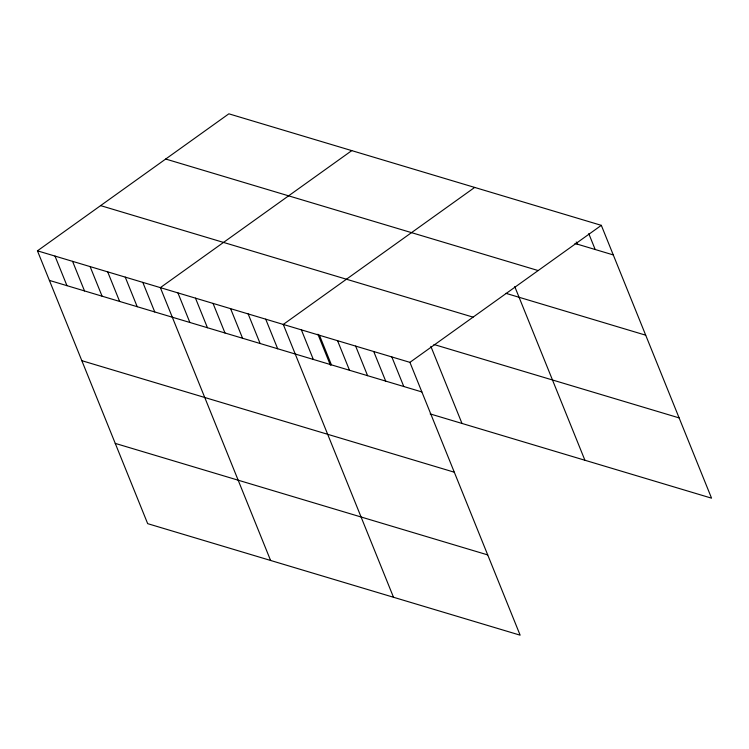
<?xml version="1.0" encoding="UTF-8"?>
<svg xmlns="http://www.w3.org/2000/svg" width="749" height="749" viewBox="0 0 749 749"><rect width="100%" height="100%" fill="white"/><g stroke="black" fill="none" stroke-linecap="round" stroke-linejoin="round"><path stroke-width="1.12" d="M37.45 250.831L409.918 362.357L520.143 635.18L147.675 523.654L37.45 250.831L228.857 113.82L601.325 225.346L711.55 498.169L430.169 413.916M351.768 150.624L160.361 287.635L270.595 560.458M474.679 187.428L283.281 324.439L393.506 597.262M409.918 362.357L601.325 225.346M574.96 243.453L613.272 254.922M165.688 159.031L538.156 270.558M505.893 293.327L645.704 335.187M100.609 205.619L473.078 317.145M433.952 344.493L679.118 417.895M49.397 280.407L421.865 391.933M81.828 360.681L454.297 472.207M115.243 443.389L487.711 554.906M588.78 233.66L595.183 249.501M576.234 241.974L577.086 244.09M514.741 286.567L584.913 460.251M430.862 346.384L461.993 423.447M391.83 356.936L403.777 386.512M373.732 351.524L385.688 381.101M355.644 346.104L367.59 375.68M337.556 340.692L349.502 370.268M319.458 335.271L331.414 364.847M317.894 334.204L330.431 365.24M301.37 329.85L313.316 359.436M265.717 319.177L277.673 348.762M248.162 313.925L260.109 343.501M230.598 308.663L242.554 338.239M213.044 303.411L224.99 332.987M195.48 298.149L207.436 327.725M177.925 292.896L189.872 322.473M142.806 282.382L154.753 311.959M125.242 277.121L137.198 306.697M107.687 271.859L119.634 301.444M90.123 266.607L102.079 296.183M72.569 261.345L84.515 290.93M55.005 256.092L66.961 285.669"/></g></svg>
